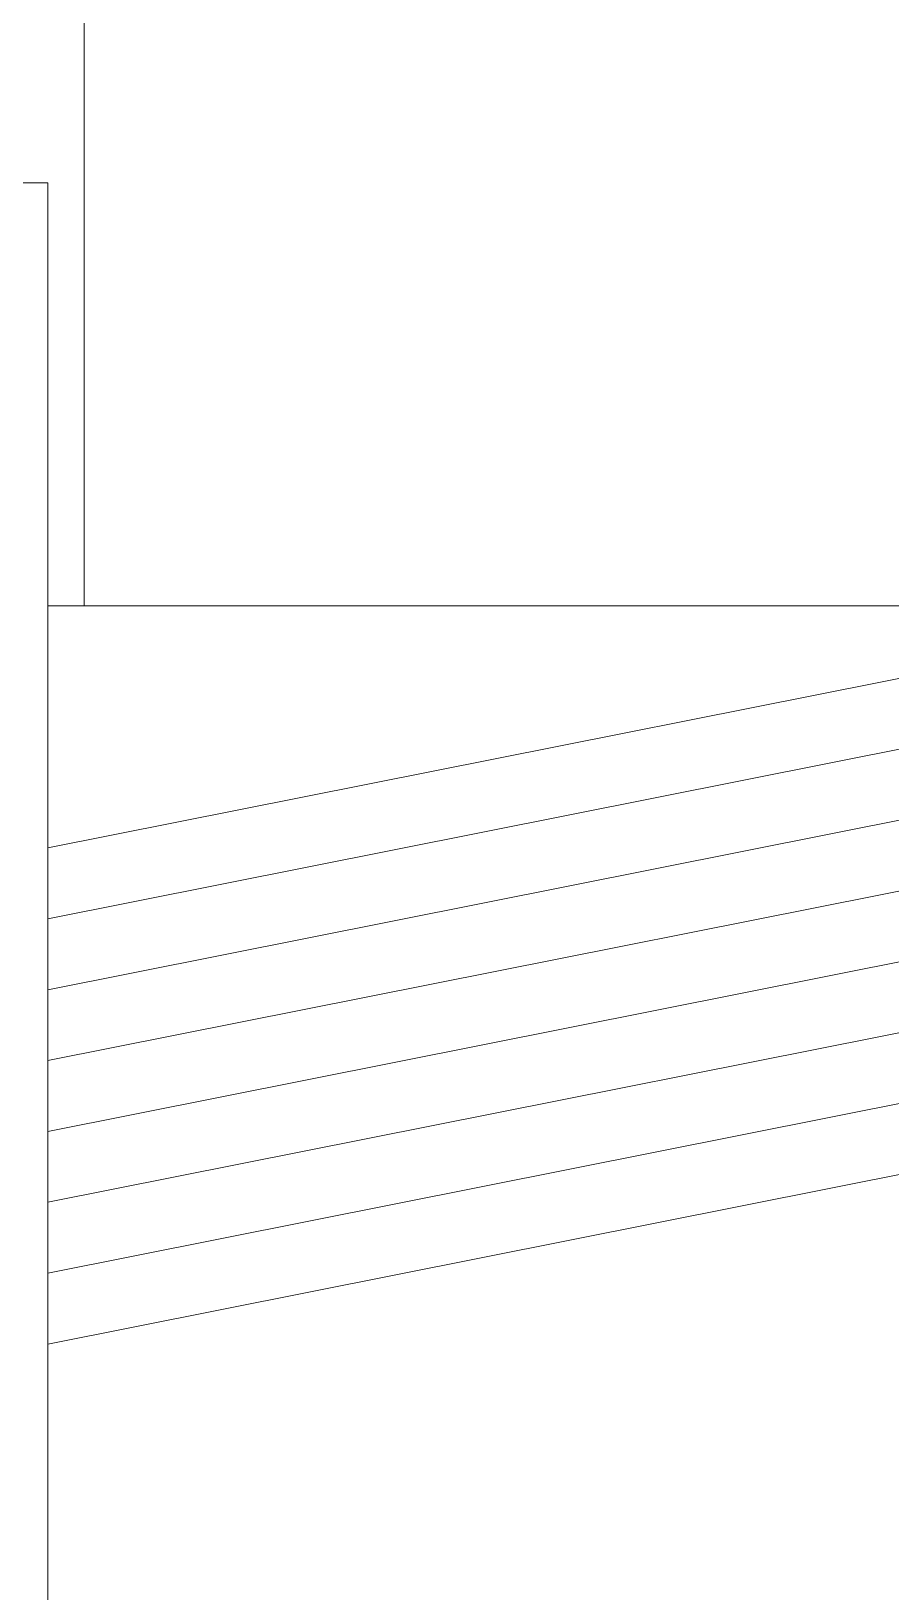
# Model space of a CAD drawing. Header units: inches. Extents: x 249 to 1192, y -18 to 440.
# Drawn here: x 610.787 to 612.023, y 237.89 to 240.136 of the extents above; entities that cross this region are included whole.
import ezdxf

# ---------------------------------------------------------------- set-up
doc = ezdxf.new("R2010")
doc.units = ezdxf.units.IN
doc.header["$MEASUREMENT"] = 0
doc.layers.add('KOLOM', color=5, linetype='Continuous')
doc.layers.add('KUSEN', color=16, linetype='Continuous', lineweight=15)
doc.layers.add('LANTAI', color=135, linetype='Continuous', lineweight=9)

# ---------------------------------------------------------------- blocks, each defined once
blk = doc.blocks.new('TAMPAK SAMPING KANAN')
at = {"layer": 'KUSEN'}
blk.add_lwpolyline([(610.8627, 239.3091), (610.8627, 240.7992), (609.8622, 240.7992), (609.8622, 239.0892), (610.7122, 239.0892)], dxfattribs=at)
at = {"layer": 'LANTAI'}
blk.add_lwpolyline([(610.7122, 239.9176), (610.8105, 239.9176), (610.8105, 237.2111), (610.7122, 237.2111)], close=True, dxfattribs=at)
for points in [[(614.3106, 239.3091), (610.8105, 239.3091)], [(610.8105, 239.3091), (614.3106, 239.3091)], [(610.8105, 238.9606), (612.5605, 239.3091), (614.3106, 238.9606)], [(610.8105, 238.8587), (612.5605, 239.2071), (614.3106, 238.8587)], [(610.8105, 238.7567), (612.5605, 239.1051), (614.3106, 238.7567)], [(610.8105, 238.6547), (612.5605, 239.0032), (614.3106, 238.6547)], [(610.8105, 238.5528), (612.5605, 238.9012), (614.3106, 238.5528)], [(610.8105, 238.4508), (612.5605, 238.7993), (614.3106, 238.4508)], [(610.8105, 238.3489), (612.5605, 238.6973), (614.3106, 238.3489)], [(610.8105, 238.2469), (612.5605, 238.5953), (614.3106, 238.2469)]]:
    blk.add_lwpolyline(points, dxfattribs=at)

msp = doc.modelspace()

# ---------------------------------------------------------------- block references
at = {"layer": 'KOLOM'}
msp.add_blockref('TAMPAK SAMPING KANAN', (0, 0), dxfattribs=at)

doc.saveas('drawing.dxf')
